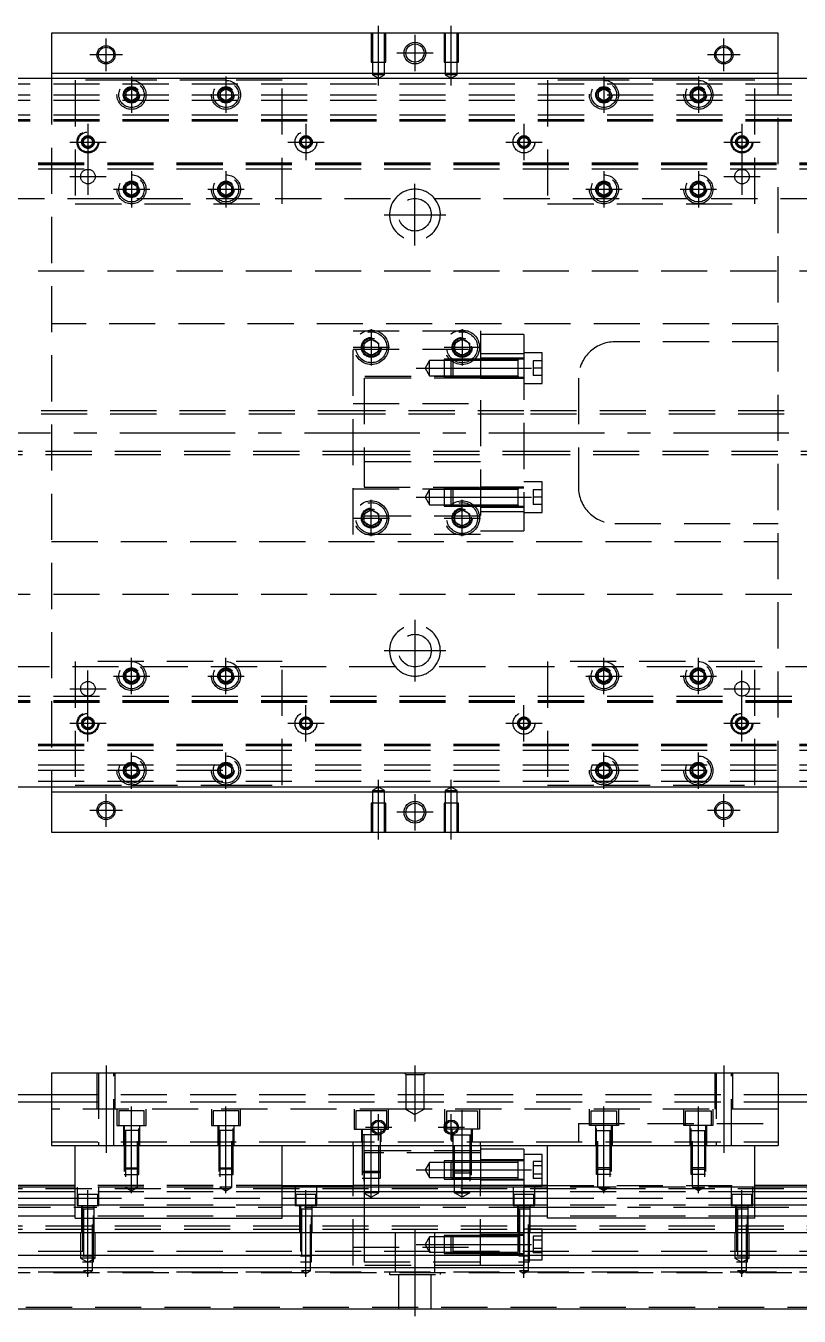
# Model space of a CAD drawing. Extents: x -28 to 793, y -268 to 112.
# Drawn here: x 199.9 to 412.7, y -243.2 to 112 of the extents above; entities that cross this region are included whole.
import ezdxf

# ---------------------------------------------------------------- set-up
doc = ezdxf.new("R2010")
doc.units = 0
doc.linetypes.add('CENTER', pattern=[50.8, 31.75, -6.35, 6.35, -6.35])
doc.linetypes.add('DASHED', pattern=[19.05, 12.7, -6.35])
doc.layers.get('0').update_dxf_attribs({"linetype": 'CONTINUOUS'})
doc.layers.add('CENTER', color=1, linetype='CENTER')

msp = doc.modelspace()

# ---------------------------------------------------------------- linework, layer by layer
at = {"color": 7, "linetype": 'CONTINUOUS'}
for p, q in [((207, 110), (207, 99)), ((407, 110), (207, 110)), ((407, 99), (407, 110)), ((611, 97.5), (3, 97.5)), ((207, 99), (407, 99)), ((207, 99), (207, 97.5)), ((407, 97.5), (407, 99)), ((3, -97.5), (611, -97.5)), ((207, -97.5), (207, -99)), ((207, -99), (207, -110)), ((407, -99), (207, -99)), ((407, -99), (407, -97.5)), ((407, -110), (407, -99)), ((207, -110), (407, -110)), ((207, -176.21), (207, -196.21)), ((207, -176.21), (407, -176.21)), ((407, -176.21), (407, -196.21)), ((3, -182.21), (207, -182.21)), ((11, -184.21), (207, -184.21)), ((407, -182.21), (611, -182.21)), ((407, -184.21), (603, -184.21)), ((207, -196.21), (407, -196.21)), ((213.5, -216.21), (213.5, -196.21)), ((270.5, -216.21), (270.5, -196.21)), ((290, -196.21), (290, -207.71)), ((325, -196.21), (325, -207.71)), ((337, -197.21), (325, -197.21)), ((337, -197.21), (337, -207.71)), ((342, -198.71), (337, -198.71)), ((342, -207.21), (342, -198.71)), ((343.5, -216.21), (343.5, -196.21)), ((400.5, -216.21), (400.5, -196.21)), ((339.5, -200.650598), (339.5, -201.8053)), ((342, -200.650598), (339.5, -200.650598)), ((342, -201.8053), (339.5, -201.8053)), ((339.5, -201.8053), (339.5, -204.1147)), ((342, -204.1147), (339.5, -204.1147)), ((339.5, -204.1147), (339.5, -205.269402)), ((342, -205.269402), (339.5, -205.269402)), ((213.5, -207.71), (17, -207.71)), ((213.5, -208.962272), (17, -208.962272)), ((213.5, -207.21), (77.5, -207.21)), ((270.5, -207.21), (290, -207.21)), ((343.5, -207.71), (270.5, -207.71)), ((343.5, -208.962272), (270.5, -208.962272)), ((343.5, -207.21), (337, -207.21)), ((337, -207.21), (342, -207.21)), ((542, -207.21), (400.5, -207.21)), ((597, -207.71), (400.5, -207.71)), ((597, -208.962272), (400.5, -208.962272)), ((17, -210.73668), (213.5, -210.73668)), ((213.5, -212.633076), (17, -212.633076)), ((270.5, -210.73668), (343.5, -210.73668)), ((343.5, -212.633076), (270.5, -212.633076)), ((400.5, -210.73668), (597, -210.73668)), ((597, -212.633076), (400.5, -212.633076)), ((213.5, -215.687372), (17, -215.687372)), ((213.5, -216.21), (270.5, -216.21)), ((343.5, -215.687372), (270.5, -215.687372)), ((400.5, -216.21), (343.5, -216.21)), ((597, -215.687372), (400.5, -215.687372)), ((17, -220.21), (597, -220.21)), ((597, -226.51), (17, -226.51)), ((597, -229.91), (17, -229.91)), ((17, -241.21), (597, -241.21))]:
    msp.add_line(p, q, dxfattribs=at)
at = {"color": 3, "linetype": 'DASHED'}
for p, q in [((295.000006, 110), (295.000006, 102)), ((295.35, 110), (295.35, 102)), ((298.65, 102), (298.65, 110)), ((298.999994, 102), (298.999994, 110)), ((315.000006, 110), (315.000006, 102)), ((315.35, 110), (315.35, 102)), ((318.65, 102), (318.65, 110)), ((318.999994, 102), (318.999994, 110)), ((295.000006, 102), (298.999994, 102)), ((295.35, 102), (295.35, 98.5)), ((298.65, 98.5), (298.65, 102)), ((315.000006, 102), (318.999994, 102)), ((315.35, 102), (315.35, 98.5)), ((318.65, 98.5), (318.65, 102)), ((17, 96), (597, 96)), ((207, 97.5), (207, -97.5)), ((229, 97), (213.5, 97)), ((213.5, 97), (213.5, 63)), ((255, 97), (229, 97)), ((270.5, 97), (255, 97)), ((270.5, 63), (270.5, 97)), ((298.65, 98.5), (295.35, 98.5)), ((295.35, 98.5), (297, 97.547372)), ((297, 97.547372), (298.65, 98.5)), ((318.65, 98.5), (315.35, 98.5)), ((315.35, 98.5), (317, 97.547372)), ((317, 97.547372), (318.65, 98.5)), ((343.5, 97), (343.5, 63)), ((359, 97), (343.5, 97)), ((385, 97), (359, 97)), ((400.5, 97), (385, 97)), ((400.5, 63), (400.5, 97)), ((407, -97.5), (407, 97.5)), ((17, 93), (597, 93)), ((227, 93), (227.030168, 93.346066)), ((227.5, 93.866026), (229, 94.73205)), ((227.5, 92.133974), (227.5, 93.866026)), ((229, 94.73205), (230.5, 93.866026)), ((230.5, 93.866026), (230.5, 92.133974)), ((253, 93), (253.023172, 93.30356)), ((253.5, 93.866026), (255, 94.73205)), ((253.5, 92.133974), (253.5, 93.866026)), ((255, 94.73205), (256.5, 93.866026)), ((256.5, 93.866026), (256.5, 92.133974)), ((357.5, 93.866026), (359, 94.73205)), ((357.5, 92.133974), (357.5, 93.866026)), ((359, 94.73205), (360.5, 93.866026)), ((360.5, 93.866026), (360.5, 92.133974)), ((360.973226, 93.326156), (361, 93)), ((383.5, 93.866026), (385, 94.73205)), ((383.5, 92.133974), (383.5, 93.866026)), ((385, 94.73205), (386.5, 93.866026)), ((386.5, 93.866026), (386.5, 92.133974)), ((386.973226, 93.326156), (387, 93)), ((17, 91.5), (597, 91.5)), ((229, 91.26795), (227.5, 92.133974)), ((230.5, 92.133974), (229, 91.26795)), ((255, 91.26795), (253.5, 92.133974)), ((256.5, 92.133974), (255, 91.26795)), ((359, 91.26795), (357.5, 92.133974)), ((360.5, 92.133974), (359, 91.26795)), ((385, 91.26795), (383.5, 92.133974)), ((386.5, 92.133974), (385, 91.26795)), ((17, 87.5), (597, 87.5)), ((17, 86.247728), (597, 86.247728)), ((17, 86.1147), (597, 86.1147)), ((17, 86.1), (597, 86.1)), ((17, 85.8), (597, 85.8)), ((215.5, 80), (215.516134, 80.21941)), ((215.75, 80.721688), (217, 81.443376)), ((215.75, 79.278312), (215.75, 80.721688)), ((217, 78.556624), (215.75, 79.278312)), ((217, 81.443376), (218.25, 80.721688)), ((218.25, 79.278312), (217, 78.556624)), ((218.25, 80.721688), (218.25, 79.278312)), ((395.75, 80.721688), (397, 81.443376)), ((395.75, 79.278312), (395.75, 80.721688)), ((397, 78.556624), (395.75, 79.278312)), ((397, 81.443376), (398.25, 80.721688)), ((398.25, 79.278312), (397, 78.556624)), ((398.25, 80.721688), (398.25, 79.278312)), ((398.477374, 80.25955), (398.5, 80)), ((597, 74.2), (17, 74.2)), ((597, 73.9), (17, 73.9)), ((597, 73.8853), (17, 73.8853)), ((597, 73.752272), (17, 73.752272)), ((597, 72.5), (17, 72.5)), ((227.5, 67.866026), (229, 68.73205)), ((227.5, 66.133974), (227.5, 67.866026)), ((229, 68.73205), (230.5, 67.866026)), ((230.5, 67.866026), (230.5, 66.133974)), ((253.5, 67.866026), (255, 68.73205)), ((253.5, 66.133974), (253.5, 67.866026)), ((255, 68.73205), (256.5, 67.866026)), ((256.5, 67.866026), (256.5, 66.133974)), ((357.5, 67.866026), (359, 68.73205)), ((357.5, 66.133974), (357.5, 67.866026)), ((359, 68.73205), (360.5, 67.866026)), ((360.5, 67.866026), (360.5, 66.133974)), ((383.5, 67.866026), (385, 68.73205)), ((383.5, 66.133974), (383.5, 67.866026)), ((385, 68.73205), (386.5, 67.866026)), ((386.5, 67.866026), (386.5, 66.133974)), ((192.361903, 64.5), (301.638097, 64.5)), ((229, 65.26795), (227.5, 66.133974)), ((230.5, 66.133974), (229, 65.26795)), ((230.973226, 67.326156), (231, 67)), ((255, 65.26795), (253.5, 66.133974)), ((256.5, 66.133974), (255, 65.26795)), ((256.973226, 67.326156), (257, 67)), ((312.361903, 64.5), (421.638097, 64.5)), ((357, 67), (357.023172, 67.30356)), ((359, 65.26795), (357.5, 66.133974)), ((360.5, 66.133974), (359, 65.26795)), ((383, 67), (383.030168, 67.346066)), ((385, 65.26795), (383.5, 66.133974)), ((386.5, 66.133974), (385, 65.26795)), ((213.5, 63), (270.5, 63)), ((343.5, 63), (400.5, 63)), ((597, 44.5), (17, 44.5)), ((407, 30), (207, 30)), ((290, 28), (325, 28)), ((290, -28), (290, 28)), ((293, 24.6547), (295, 25.809402)), ((295, 25.809402), (297, 24.6547)), ((318, 24.6547), (320, 25.809402)), ((320, 25.809402), (322, 24.6547)), ((325, 28), (325, -28)), ((337, 27), (325, 27)), ((337, 27), (337, 21.748564)), ((407, 25), (362, 25)), ((290, 23), (325, 23)), ((292.5, 23.5), (292.518502, 23.803588)), ((293, 22.3453), (293, 24.6547)), ((295, 21.190598), (293, 22.3453)), ((297, 22.3453), (295, 21.190598)), ((297, 24.6547), (297, 22.3453)), ((318, 22.3453), (318, 24.6547)), ((320, 21.190598), (318, 22.3453)), ((322, 22.3453), (320, 21.190598)), ((322, 24.6547), (322, 22.3453)), ((322.483582, 23.786038), (322.5, 23.5)), ((337, 21.748564), (325, 21.748564)), ((342, 22.00352), (337, 22.00352)), ((337, 21.748564), (337, -21.748564)), ((342, 13.50352), (342, 22.00352)), ((311, 19.85352), (309.787564, 17.75352)), ((311, 15.65352), (311, 19.85352)), ((315, 19.85352), (311, 19.85352)), ((315, 20.253516), (315, 15.253526)), ((317.39998, 20.253516), (315, 20.253516)), ((316.99998, 19.85352), (315, 19.85352)), ((317.4, 20.25352), (317, 19.85352)), ((317, 15.65352), (317, 19.85352)), ((325, 19.85352), (317, 19.85352)), ((317.4, 20.25352), (317.4, 15.25352)), ((325, 20.25352), (317.4, 20.25352)), ((325, 20.253516), (317.4, 20.253516)), ((337, 20.50352), (325, 20.50352)), ((335.405, 20.25352), (325.00002, 20.25352)), ((335.4, 19.85352), (325.00002, 19.85352)), ((337, 20.25352), (335.395, 20.25352)), ((335.4, 15.254372), (335.4, 20.253526)), ((335.4, 19.996122), (335.4, 20.25352)), ((335.4, 20.25352), (335.4, 19.996072)), ((335.4, 15.51097), (335.4, 19.996122)), ((339.5, 19.75352), (339.5, 17.75352)), ((342, 19.75352), (339.5, 19.75352)), ((325, 15.5), (290, 15.5)), ((293, 15), (293, -15)), ((325, 15), (293, 15)), ((309.787564, 17.75352), (311, 15.65352)), ((311, 15.65352), (315, 15.65352)), ((315, 15.65352), (316.99998, 15.65352)), ((315, 15.253526), (317.39998, 15.253526)), ((317, 15.65352), (325, 15.65352)), ((317, 15.65352), (317.4, 15.25352)), ((317, 15.65352), (325, 15.65352)), ((317.4, 15.253526), (325, 15.253526)), ((317.4, 15.25352), (325, 15.25352)), ((325, 15.00352), (337, 15.00352)), ((325.00002, 15.65352), (335.4, 15.65352)), ((325.00002, 15.25352), (335.405, 15.25352)), ((335.395, 15.25352), (337, 15.25352)), ((335.4, 15.510988), (335.4, 15.25352)), ((335.4, 15.25352), (335.4, 15.51097)), ((335.4, 15.253516), (335.4, 15.254372)), ((339.5, 17.75352), (339.5, 15.75352)), ((342, 17.75352), (339.5, 17.75352)), ((342, 15.75352), (339.5, 15.75352)), ((352, 15), (352, -15)), ((337, 13.50352), (342, 13.50352)), ((290, 8), (325, 8)), ((293, 6), (72, 6)), ((293, 5.125), (72, 5.125)), ((337, 6), (293, 6)), ((337, 5.999994), (293, 5.999994)), ((337, 5.125), (293, 5.125)), ((337, 5.125), (293, 5.125)), ((542, 6), (337, 6)), ((542, 5.125), (337, 5.125)), ((72, -5.125), (293, -5.125)), ((72, -6), (293, -6)), ((293, -5.125), (337, -5.125)), ((293, -5.125), (337, -5.125)), ((293, -5.999994), (337, -5.999994)), ((293, -6), (337, -6)), ((337, -5.125), (542, -5.125)), ((337, -6), (542, -6)), ((325, -8), (290, -8)), ((342, -13.50352), (337, -13.50352)), ((342, -22.00352), (342, -13.50352)), ((290, -15.5), (325, -15.5)), ((293, -15), (325, -15)), ((311, -15.65352), (309.787564, -17.75352)), ((309.787564, -17.75352), (311, -19.85352)), ((311, -19.85352), (311, -15.65352)), ((315, -15.65352), (311, -15.65352)), ((315, -15.253526), (315, -20.253516)), ((317.39998, -15.253526), (315, -15.253526)), ((316.99998, -15.65352), (315, -15.65352)), ((317.4, -15.25352), (317, -15.65352)), ((317, -19.85352), (317, -15.65352)), ((325, -15.65352), (317, -15.65352)), ((317.4, -15.25352), (317.4, -20.25352)), ((325, -15.25352), (317.4, -15.25352)), ((325, -15.253526), (317.4, -15.253526)), ((337, -15.00352), (325, -15.00352)), ((335.405, -15.25352), (325.00002, -15.25352)), ((335.4, -15.65352), (325.00002, -15.65352)), ((337, -15.25352), (335.395, -15.25352)), ((335.4, -20.25267), (335.4, -15.253516)), ((335.4, -15.51092), (335.4, -15.25352)), ((335.4, -15.25352), (335.4, -15.51097)), ((335.4, -19.996072), (335.4, -15.51092)), ((339.5, -15.75352), (339.5, -17.75352)), ((342, -15.75352), (339.5, -15.75352)), ((342, -17.75352), (339.5, -17.75352)), ((339.5, -17.75352), (339.5, -19.75352)), ((293, -22.3453), (295, -21.190598)), ((295, -21.190598), (297, -22.3453)), ((311, -19.85352), (315, -19.85352)), ((315, -19.85352), (316.99998, -19.85352)), ((315, -20.253516), (317.39998, -20.253516)), ((317, -19.85352), (325, -19.85352)), ((317, -19.85352), (317.4, -20.25352)), ((317, -19.85352), (325, -19.85352)), ((317.4, -20.253516), (325, -20.253516)), ((317.4, -20.25352), (325, -20.25352)), ((318, -22.3453), (320, -21.190598)), ((320, -21.190598), (322, -22.3453)), ((325, -20.50352), (337, -20.50352)), ((325.00002, -19.85352), (335.4, -19.85352)), ((325.00002, -20.25352), (335.405, -20.25352)), ((335.395, -20.25352), (337, -20.25352)), ((335.4, -19.996054), (335.4, -20.25352)), ((335.4, -20.25352), (335.4, -19.996072)), ((335.4, -20.253526), (335.4, -20.25267)), ((342, -19.75352), (339.5, -19.75352)), ((325, -23), (290, -23)), ((292.5, -23.5), (292.518502, -23.196412)), ((293, -24.6547), (293, -22.3453)), ((295, -25.809402), (293, -24.6547)), ((297, -24.6547), (295, -25.809402)), ((297, -22.3453), (297, -24.6547)), ((318, -24.6547), (318, -22.3453)), ((320, -25.809402), (318, -24.6547)), ((322, -24.6547), (320, -25.809402)), ((322, -22.3453), (322, -24.6547)), ((322.483582, -23.213962), (322.5, -23.5)), ((337, -21.748564), (325, -21.748564)), ((337, -21.748564), (337, -27)), ((337, -22.00352), (342, -22.00352)), ((325, -28), (290, -28)), ((325, -27), (337, -27)), ((362, -25), (407, -25)), ((207, -30), (407, -30)), ((17, -44.5), (597, -44.5)), ((270.5, -63), (213.5, -63)), ((213.5, -63), (213.5, -97)), ((270.5, -97), (270.5, -63)), ((343.5, -63), (343.5, -97)), ((400.5, -63), (343.5, -63)), ((400.5, -97), (400.5, -63)), ((301.638097, -64.5), (192.361903, -64.5)), ((227.5, -66.133974), (229, -65.26795)), ((227.5, -67.866026), (227.5, -66.133974)), ((229, -65.26795), (230.5, -66.133974)), ((230.5, -66.133974), (230.5, -67.866026)), ((230.973226, -66.673844), (231, -67)), ((253, -67), (253.023172, -66.69644)), ((253.5, -66.133974), (255, -65.26795)), ((253.5, -67.866026), (253.5, -66.133974)), ((255, -65.26795), (256.5, -66.133974)), ((256.5, -66.133974), (256.5, -67.866026)), ((421.638097, -64.5), (312.361903, -64.5)), ((357, -67), (357.023172, -66.69644)), ((357.5, -66.133974), (359, -65.26795)), ((357.5, -67.866026), (357.5, -66.133974)), ((359, -65.26795), (360.5, -66.133974)), ((360.5, -66.133974), (360.5, -67.866026)), ((383, -67), (383.030168, -66.653934)), ((383.5, -66.133974), (385, -65.26795)), ((383.5, -67.866026), (383.5, -66.133974)), ((385, -65.26795), (386.5, -66.133974)), ((386.5, -66.133974), (386.5, -67.866026)), ((229, -68.73205), (227.5, -67.866026)), ((230.5, -67.866026), (229, -68.73205)), ((255, -68.73205), (253.5, -67.866026)), ((256.5, -67.866026), (255, -68.73205)), ((359, -68.73205), (357.5, -67.866026)), ((360.5, -67.866026), (359, -68.73205)), ((385, -68.73205), (383.5, -67.866026)), ((386.5, -67.866026), (385, -68.73205)), ((17, -72.5), (597, -72.5)), ((17, -73.752272), (597, -73.752272)), ((17, -73.8853), (597, -73.8853)), ((17, -73.9), (597, -73.9)), ((17, -74.2), (597, -74.2)), ((215.75, -79.278312), (217, -78.556624)), ((215.75, -80.721688), (215.75, -79.278312)), ((217, -81.443376), (215.75, -80.721688)), ((217, -78.556624), (218.25, -79.278312)), ((218.25, -80.721688), (217, -81.443376)), ((218.25, -79.278312), (218.25, -80.721688)), ((218.477374, -79.74045), (218.5, -80)), ((395.5, -80), (395.516134, -79.78059)), ((395.75, -79.278312), (397, -78.556624)), ((395.75, -80.721688), (395.75, -79.278312)), ((397, -81.443376), (395.75, -80.721688)), ((397, -78.556624), (398.25, -79.278312)), ((398.25, -80.721688), (397, -81.443376)), ((398.25, -79.278312), (398.25, -80.721688)), ((597, -85.8), (17, -85.8)), ((597, -86.1), (17, -86.1)), ((597, -86.1147), (17, -86.1147)), ((597, -86.247728), (17, -86.247728)), ((597, -87.5), (17, -87.5)), ((597, -91.5), (17, -91.5)), ((227.5, -92.133974), (229, -91.26795)), ((227.5, -93.866026), (227.5, -92.133974)), ((229, -91.26795), (230.5, -92.133974)), ((230.5, -92.133974), (230.5, -93.866026)), ((253.5, -92.133974), (255, -91.26795)), ((253.5, -93.866026), (253.5, -92.133974)), ((255, -91.26795), (256.5, -92.133974)), ((256.5, -92.133974), (256.5, -93.866026)), ((357.5, -92.133974), (359, -91.26795)), ((357.5, -93.866026), (357.5, -92.133974)), ((359, -91.26795), (360.5, -92.133974)), ((360.5, -92.133974), (360.5, -93.866026)), ((383.5, -92.133974), (385, -91.26795)), ((383.5, -93.866026), (383.5, -92.133974)), ((385, -91.26795), (386.5, -92.133974)), ((386.5, -92.133974), (386.5, -93.866026)), ((597, -93), (17, -93)), ((229, -94.73205), (227.5, -93.866026)), ((230.5, -93.866026), (229, -94.73205)), ((230.973226, -92.673844), (231, -93)), ((253, -93), (253.023172, -92.69644)), ((255, -94.73205), (253.5, -93.866026)), ((256.5, -93.866026), (255, -94.73205)), ((357, -93), (357.023172, -92.69644)), ((359, -94.73205), (357.5, -93.866026)), ((360.5, -93.866026), (359, -94.73205)), ((383, -93), (383.030168, -92.653934)), ((385, -94.73205), (383.5, -93.866026)), ((386.5, -93.866026), (385, -94.73205)), ((597, -96), (17, -96)), ((213.5, -97), (229, -97)), ((229, -97), (255, -97)), ((255, -97), (270.5, -97)), ((297, -97.547372), (295.35, -98.5)), ((295.35, -98.5), (297, -98.5)), ((295.35, -98.5), (295.35, -102)), ((298.65, -98.5), (297, -97.547372)), ((297, -98.5), (298.65, -98.5)), ((298.65, -102), (298.65, -98.5)), ((317, -97.547372), (315.35, -98.5)), ((315.35, -98.5), (317, -98.5)), ((315.35, -98.5), (315.35, -102)), ((318.65, -98.5), (317, -97.547372)), ((317, -98.5), (318.65, -98.5)), ((318.65, -102), (318.65, -98.5)), ((343.5, -97), (359, -97)), ((359, -97), (385, -97)), ((385, -97), (400.5, -97)), ((298.999994, -102), (295.000006, -102)), ((295.000006, -102), (295.000006, -110)), ((295.35, -102), (295.35, -110)), ((298.65, -110), (298.65, -102)), ((298.999994, -110), (298.999994, -102)), ((318.999994, -102), (315.000006, -102)), ((315.000006, -102), (315.000006, -110)), ((315.35, -102), (315.35, -110)), ((318.65, -110), (318.65, -102)), ((318.999994, -110), (318.999994, -102)), ((219.500006, -176.21), (219.500006, -186.21)), ((219.9, -176.21), (219.9, -196.21)), ((224.1, -196.21), (224.1, -176.21)), ((224.499994, -186.21), (224.499994, -176.21)), ((304.5, -176.71), (304, -176.21)), ((304.5, -176.71), (304.5, -186.21)), ((304.5, -176.71), (309.5, -176.71)), ((309.5, -176.71), (310, -176.21)), ((309.5, -186.21), (309.5, -176.71)), ((389.500006, -176.21), (389.500006, -186.21)), ((389.9, -176.21), (389.9, -196.21)), ((394.1, -196.21), (394.1, -176.21)), ((394.499994, -186.21), (394.499994, -176.21)), ((207, -182.21), (407, -182.21)), ((207, -184.21), (407, -184.21)), ((304.5, -186.21), (207, -186.21)), ((225, -186.21), (225, -190.71)), ((232.5, -186.71), (225.5, -186.71)), ((225.5, -186.71), (225.5, -190.71)), ((232.5, -190.71), (232.5, -186.71)), ((233, -190.71), (233, -186.21)), ((251, -186.21), (251, -190.71)), ((258.5, -186.71), (251.5, -186.71)), ((251.5, -186.71), (251.5, -190.71)), ((258.5, -190.71), (258.5, -186.71)), ((259, -190.71), (259, -186.21)), ((290.25, -186.21), (290.25, -191.71)), ((299.25, -186.71), (290.75, -186.71)), ((290.75, -186.71), (290.75, -191.71)), ((299.25, -191.71), (299.25, -186.71)), ((299.75, -191.71), (299.75, -186.21)), ((309.5, -186.21), (304.5, -186.21)), ((304.5, -186.21), (307, -187.653376)), ((307, -187.653376), (309.5, -186.21)), ((407, -186.21), (309.5, -186.21)), ((315.25, -191.71), (315.25, -186.21)), ((315.75, -186.71), (324.25, -186.71)), ((315.75, -191.71), (315.75, -186.71)), ((324.25, -186.71), (324.25, -191.71)), ((324.75, -186.21), (324.75, -191.71)), ((355, -190.71), (355, -186.21)), ((355.5, -186.71), (362.5, -186.71)), ((355.5, -190.71), (355.5, -186.71)), ((362.5, -186.71), (362.5, -190.71)), ((363, -186.21), (363, -190.71)), ((381, -190.71), (381, -186.21)), ((381.5, -186.71), (388.5, -186.71)), ((381.5, -190.71), (381.5, -186.71)), ((388.5, -186.71), (388.5, -190.71)), ((389, -186.21), (389, -190.71)), ((225, -190.71), (233, -190.71)), ((226.75, -190.71), (226.75, -196.21)), ((227, -190.71), (227, -204.21)), ((231, -204.21), (231, -190.71)), ((231.25, -196.21), (231.25, -190.71)), ((251, -190.71), (259, -190.71)), ((252.75, -190.71), (252.75, -196.21)), ((253, -190.71), (253, -204.21)), ((257, -204.21), (257, -190.71)), ((257.25, -196.21), (257.25, -190.71)), ((290.25, -191.71), (299.75, -191.71)), ((292.25, -191.71), (292.25, -195.21)), ((292.500006, -191.71), (292.500006, -205.21)), ((297.499994, -205.21), (297.499994, -191.71)), ((297.75, -195.21), (297.75, -191.71)), ((324.75, -191.71), (315.25, -191.71)), ((317.25, -195.21), (317.25, -191.71)), ((317.500006, -205.21), (317.500006, -191.71)), ((322.499994, -191.71), (322.499994, -205.21)), ((322.75, -191.71), (322.75, -195.21)), ((352, -190.21), (407, -190.21)), ((352, -190.21), (352, -195.21)), ((363, -190.71), (355, -190.71)), ((356.75, -196.21), (356.75, -190.71)), ((357, -204.21), (357, -190.71)), ((361, -190.71), (361, -204.21)), ((361.25, -190.71), (361.25, -196.21)), ((389, -190.71), (381, -190.71)), ((382.75, -196.21), (382.75, -190.71)), ((383, -204.21), (383, -190.71)), ((387, -190.71), (387, -204.21)), ((387.25, -190.71), (387.25, -196.21)), ((207, -195.21), (407, -195.21)), ((231.000006, -192.11), (226.999994, -192.11)), ((227.35, -192.11), (227.35, -207.71)), ((230.65, -207.71), (230.65, -192.11)), ((257.000006, -192.11), (252.999994, -192.11)), ((253.35, -192.11), (253.35, -207.71)), ((256.65, -207.71), (256.65, -192.11)), ((290, -196.21), (290, -195.21)), ((297.500006, -193.31), (292.499994, -193.31)), ((292.9, -193.31), (292.9, -209.21)), ((297.1, -209.21), (297.1, -193.31)), ((317.499994, -193.31), (322.500006, -193.31)), ((317.9, -209.21), (317.9, -193.31)), ((322.1, -193.31), (322.1, -209.21)), ((325, -196.21), (325, -195.21)), ((356.999994, -192.11), (361.000006, -192.11)), ((357.35, -207.71), (357.35, -192.11)), ((360.65, -192.11), (360.65, -207.71)), ((382.999994, -192.11), (387.000006, -192.11)), ((383.35, -207.71), (383.35, -192.11)), ((386.65, -192.11), (386.65, -207.71)), ((325, -197.71), (290, -197.71)), ((293, -198.21), (293, -201.71)), ((297.1, -198.21), (293, -198.21)), ((297.5, -198.21), (297.1, -198.21)), ((317.5, -198.21), (297.5, -198.21)), ((317.9, -198.21), (317.5, -198.21)), ((322.1, -198.21), (317.9, -198.21)), ((322.5, -198.21), (322.1, -198.21)), ((325, -198.21), (322.5, -198.21)), ((227, -202.36), (231, -202.36)), ((227, -202.36), (227.35, -202.71)), ((230.65, -202.71), (231, -202.36)), ((253, -202.36), (257, -202.36)), ((253, -202.36), (253.35, -202.71)), ((256.65, -202.71), (257, -202.36)), ((293, -201.71), (293, -205.21)), ((311, -200.86), (309.787564, -202.96)), ((311, -205.06), (311, -200.86)), ((315, -200.86), (311, -200.86)), ((315, -200.460006), (315, -205.459994)), ((317.39998, -200.460006), (315, -200.460006)), ((316.99998, -200.86), (315, -200.86)), ((317.4, -200.46), (317, -200.86)), ((317, -205.06), (317, -200.86)), ((317.5, -200.86), (317, -200.86)), ((317.5, -200.460006), (317.399994, -200.460006)), ((317.4, -200.46), (317.4, -205.46)), ((317.5, -200.46), (317.4, -200.46)), ((317.9, -200.46), (317.5, -200.46)), ((317.9, -200.460006), (317.5, -200.460006)), ((317.9, -200.86), (317.5, -200.86)), ((322.1, -200.46), (317.9, -200.46)), ((322.1, -200.460006), (317.9, -200.460006)), ((322.1, -200.86), (317.9, -200.86)), ((322.5, -200.46), (322.1, -200.46)), ((322.5, -200.460006), (322.1, -200.460006)), ((322.5, -200.86), (322.1, -200.86)), ((325, -200.46), (322.5, -200.46)), ((325, -200.460006), (322.5, -200.460006)), ((325, -200.86), (322.5, -200.86)), ((337, -200.21), (325, -200.21)), ((335.4, -200.46), (325.00002, -200.46)), ((335.4, -200.86), (325.00002, -200.86)), ((335.4, -200.46), (335.395, -200.46)), ((335.4, -202.809968), (335.4, -200.459994)), ((335.4, -200.717468), (335.4, -200.46)), ((337, -200.46), (335.4, -200.46)), ((335.405, -200.46), (335.4, -200.46)), ((335.4, -202.809954), (335.4, -200.717468)), ((361, -202.36), (357, -202.36)), ((357.35, -202.71), (357, -202.36)), ((361, -202.36), (360.65, -202.71)), ((387, -202.36), (383, -202.36)), ((383.35, -202.71), (383, -202.36)), ((387, -202.36), (386.65, -202.71)), ((227, -204.21), (231, -204.21)), ((230.65, -202.71), (227.35, -202.71)), ((253, -204.21), (257, -204.21)), ((256.65, -202.71), (253.35, -202.71)), ((292.5, -203.31), (295.5, -203.31)), ((292.5, -203.31), (292.9, -203.71)), ((292.500006, -205.21), (295.5, -205.21)), ((295.5, -203.71), (292.9, -203.71)), ((293, -205.21), (293, -207.71)), ((295.5, -203.31), (297.5, -203.31)), ((297.1, -203.71), (295.5, -203.71)), ((295.5, -205.21), (297.499994, -205.21)), ((297.1, -203.71), (297.5, -203.31)), ((309.787564, -202.96), (311, -205.06)), ((311, -205.06), (315, -205.06)), ((315, -205.06), (316.99998, -205.06)), ((315, -205.459994), (317.39998, -205.459994)), ((317, -205.06), (317.500006, -205.06)), ((317, -205.06), (317.4, -205.46)), ((317.399994, -205.459994), (325, -205.459994)), ((317.4, -205.46), (325, -205.46)), ((319.5, -203.31), (317.5, -203.31)), ((317.9, -203.71), (317.5, -203.31)), ((317.500006, -205.06), (322.499994, -205.06)), ((319.5, -205.21), (317.500006, -205.21)), ((317.9, -203.71), (319.5, -203.71)), ((322.5, -203.31), (319.5, -203.31)), ((319.5, -203.71), (322.1, -203.71)), ((322.499994, -205.21), (319.5, -205.21)), ((322.5, -203.31), (322.1, -203.71)), ((322.499994, -205.06), (325, -205.06)), ((325, -205.71), (337, -205.71)), ((325.00002, -205.06), (335.4, -205.06)), ((325.00002, -205.46), (335.405, -205.46)), ((335.395, -205.46), (337, -205.46)), ((335.4, -203.16002), (335.4, -202.809954)), ((335.4, -205.460006), (335.4, -202.809968)), ((335.4, -205.202552), (335.4, -203.16002)), ((335.4, -205.46), (335.4, -205.202552)), ((361, -204.21), (357, -204.21)), ((357.35, -202.71), (360.65, -202.71)), ((387, -204.21), (383, -204.21)), ((383.35, -202.71), (386.65, -202.71)), ((72, -208.085), (542, -208.085)), ((270.5, -207.21), (213.5, -207.21)), ((270.5, -207.71), (213.5, -207.71)), ((270.5, -208.962272), (213.5, -208.962272)), ((214, -207.71), (214, -212.71)), ((220, -212.71), (220, -207.71)), ((230.65, -207.71), (227.35, -207.71)), ((227.35, -207.71), (229, -208.662628)), ((229, -208.662628), (230.65, -207.71)), ((256.65, -207.71), (253.35, -207.71)), ((253.35, -207.71), (255, -208.662628)), ((255, -208.662628), (256.65, -207.71)), ((274, -207.71), (274, -212.71)), ((280, -212.71), (280, -207.71)), ((337, -207.21), (290, -207.21)), ((325, -207.21), (290, -207.21)), ((290, -229.21), (290, -207.71)), ((297.1, -209.21), (292.9, -209.21)), ((292.9, -209.21), (295, -210.422436)), ((293, -207.71), (293, -220.21)), ((295, -210.422436), (297.1, -209.21)), ((318.5, -207.210006), (295.5, -207.210006)), ((317.9, -209.21), (322.1, -209.21)), ((320, -210.422436), (317.9, -209.21)), ((322.1, -209.21), (320, -210.422436)), ((325, -229.21), (325, -207.71)), ((334, -207.71), (334, -212.71)), ((337, -207.71), (337, -220.21)), ((340, -212.71), (340, -207.71)), ((343.5, -207.21), (400.5, -207.21)), ((400.5, -207.71), (343.5, -207.71)), ((400.5, -208.962272), (343.5, -208.962272)), ((357.35, -207.71), (360.65, -207.71)), ((359, -208.662628), (357.35, -207.71)), ((360.65, -207.71), (359, -208.662628)), ((383.35, -207.71), (386.65, -207.71)), ((385, -208.662628), (383.35, -207.71)), ((386.65, -207.71), (385, -208.662628)), ((394, -207.71), (394, -212.71)), ((400, -212.71), (400, -207.71)), ((213.5, -210.73668), (270.5, -210.73668)), ((270.5, -212.633076), (213.5, -212.633076)), ((214, -212.71), (220, -212.71)), ((219.75, -209.71), (214.25, -209.71)), ((214.25, -209.71), (214.25, -212.71)), ((215.25, -212.71), (215.25, -220.21)), ((215.5, -212.71), (215.5, -228.21)), ((218.5, -228.21), (218.5, -212.71)), ((218.75, -220.21), (218.75, -212.71)), ((219.75, -212.71), (219.75, -209.71)), ((274, -212.71), (280, -212.71)), ((279.75, -209.71), (274.25, -209.71)), ((274.25, -209.71), (274.25, -212.71)), ((275.25, -212.71), (275.25, -220.21)), ((275.5, -212.71), (275.5, -228.21)), ((278.5, -228.21), (278.5, -212.71)), ((278.75, -220.21), (278.75, -212.71)), ((279.75, -212.71), (279.75, -209.71)), ((334, -212.71), (340, -212.71)), ((339.75, -209.71), (334.25, -209.71)), ((334.25, -209.71), (334.25, -212.71)), ((335.25, -212.71), (335.25, -220.21)), ((335.5, -212.71), (335.5, -228.21)), ((338.5, -228.21), (338.5, -212.71)), ((338.75, -220.21), (338.75, -212.71)), ((339.75, -212.71), (339.75, -209.71)), ((343.5, -210.73668), (400.5, -210.73668)), ((400.5, -212.633076), (343.5, -212.633076)), ((394, -212.71), (400, -212.71)), ((399.75, -209.71), (394.25, -209.71)), ((394.25, -209.71), (394.25, -212.71)), ((395.25, -212.71), (395.25, -220.21)), ((395.5, -212.71), (395.5, -228.21)), ((398.5, -228.21), (398.5, -212.71)), ((398.75, -220.21), (398.75, -212.71)), ((399.75, -212.71), (399.75, -209.71)), ((270.5, -215.687372), (213.5, -215.687372)), ((218.5, -213.71), (215.5, -213.71)), ((215.75, -213.71), (215.75, -230.71)), ((218.25, -230.71), (218.25, -213.71)), ((218.5, -213.71), (218.5, -213.705)), ((218.5, -213.715), (218.5, -213.71)), ((278.5, -213.71), (275.5, -213.71)), ((275.75, -213.71), (275.75, -230.71)), ((278.25, -230.71), (278.25, -213.71)), ((278.5, -213.71), (278.5, -213.705)), ((278.5, -213.715), (278.5, -213.71)), ((338.5, -213.71), (335.5, -213.71)), ((335.75, -213.71), (335.75, -230.71)), ((338.25, -230.71), (338.25, -213.71)), ((338.5, -213.71), (338.5, -213.705)), ((338.5, -213.715), (338.5, -213.71)), ((400.5, -215.687372), (343.5, -215.687372)), ((398.5, -213.71), (395.5, -213.71)), ((395.75, -213.71), (395.75, -230.71)), ((398.25, -230.71), (398.25, -213.71)), ((398.5, -213.71), (398.5, -213.705)), ((398.5, -213.715), (398.5, -213.71)), ((72, -218.335), (542, -218.335)), ((72, -219.21), (542, -219.21)), ((215, -220.21), (215, -227.21)), ((219, -227.21), (219, -220.21)), ((293, -220.21), (293, -226.51)), ((301.638098, -231.21), (301.638098, -220.21)), ((312.361902, -220.21), (312.361902, -231.21)), ((338.25, -219.21), (337, -219.21)), ((337, -220.21), (337, -224.71)), ((338.5, -219.21), (338.25, -219.21)), ((342, -219.21), (338.5, -219.21)), ((342, -220.21), (342, -219.21)), ((342, -226.51), (342, -220.21)), ((395, -220.21), (395, -227.21)), ((399, -227.21), (399, -220.21)), ((311, -221.36), (309.787564, -223.46)), ((309.787564, -223.46), (311, -225.56)), ((311, -225.56), (311, -221.36)), ((315, -221.36), (311, -221.36)), ((315, -220.960006), (315, -225.959994)), ((317.39998, -220.960006), (315, -220.960006)), ((316.99998, -221.36), (315, -221.36)), ((317.4, -220.96), (317, -221.36)), ((317, -225.56), (317, -221.36)), ((325, -221.36), (317, -221.36)), ((325, -220.960006), (317.399994, -220.960006)), ((317.4, -220.96), (317.4, -225.96)), ((325, -220.96), (317.4, -220.96)), ((337, -220.71), (325, -220.71)), ((335.405, -220.96), (325.00002, -220.96)), ((335.4, -221.36), (325.00002, -221.36)), ((337, -220.96), (335.395, -220.96)), ((335.4, -223.46), (335.4, -220.959994)), ((335.4, -225.960006), (335.4, -220.959994)), ((335.4, -225.960006), (335.4, -220.959994)), ((339.5, -221.150598), (339.5, -222.3053)), ((342, -221.150598), (339.5, -221.150598)), ((339.5, -222.3053), (339.5, -224.6147)), ((342, -222.3053), (339.5, -222.3053)), ((597, -225.36), (17, -225.36)), ((219, -227.21), (215, -227.21)), ((215, -227.21), (217, -228.3647)), ((215.5, -226.46), (218.5, -226.46)), ((215.5, -226.46), (215.55, -226.51)), ((215.500006, -226.460006), (215.500006, -226.51)), ((215.55, -226.51), (215.75, -226.71)), ((218.25, -226.71), (215.75, -226.71)), ((217, -228.3647), (219, -227.21)), ((218.25, -226.71), (218.45, -226.51)), ((218.45, -226.51), (218.5, -226.46)), ((218.499994, -226.51), (218.499994, -226.460006)), ((275.5, -226.46), (278.5, -226.46)), ((275.5, -226.46), (275.55, -226.51)), ((275.500006, -226.460006), (275.500006, -226.51)), ((275.55, -226.51), (275.75, -226.71)), ((278.25, -226.71), (275.75, -226.71)), ((278.25, -226.71), (278.45, -226.51)), ((278.45, -226.51), (278.5, -226.46)), ((278.499994, -226.51), (278.499994, -226.460006)), ((290, -224.21), (325, -224.21)), ((325, -226.485918), (290, -226.485918)), ((293, -226.51), (293, -228.21)), ((311, -225.56), (315, -225.56)), ((315, -225.56), (316.99998, -225.56)), ((315, -225.959994), (317.39998, -225.959994)), ((317, -225.56), (325, -225.56)), ((317, -225.56), (317.4, -225.96)), ((317.399994, -225.959994), (325, -225.959994)), ((317.4, -225.96), (325, -225.96)), ((325, -226.21), (337, -226.21)), ((325.00002, -225.56), (335.4, -225.56)), ((325.00002, -225.96), (335.4, -225.96)), ((335.395, -225.96), (335.4, -225.96)), ((335.4, -225.96), (335.405, -225.96)), ((335.4, -225.96), (335.500006, -225.96)), ((335.5, -226.46), (338.5, -226.46)), ((335.5, -226.46), (335.55, -226.51)), ((335.500006, -225.96), (337, -225.96)), ((335.500006, -226.460006), (335.500006, -226.51)), ((335.55, -226.51), (335.75, -226.71)), ((338.25, -226.71), (335.75, -226.71)), ((337, -224.71), (337, -226.51)), ((337, -226.51), (337, -228.21)), ((338.25, -226.71), (338.45, -226.51)), ((338.45, -226.51), (338.5, -226.46)), ((338.499994, -226.51), (338.499994, -226.460006)), ((342, -224.6147), (339.5, -224.6147)), ((339.5, -224.6147), (339.5, -225.769402)), ((342, -225.769402), (339.5, -225.769402)), ((342, -227.71), (342, -226.51)), ((399, -227.21), (395, -227.21)), ((395, -227.21), (397, -228.3647)), ((395.5, -226.46), (398.5, -226.46)), ((395.5, -226.46), (395.55, -226.51)), ((395.500006, -226.460006), (395.500006, -226.51)), ((395.55, -226.51), (395.75, -226.71)), ((398.25, -226.71), (395.75, -226.71)), ((397, -228.3647), (399, -227.21)), ((398.25, -226.71), (398.45, -226.51)), ((398.45, -226.51), (398.5, -226.46)), ((398.499994, -226.51), (398.499994, -226.460006)), ((215.5, -228.21), (218.5, -228.21)), ((218.25, -230.71), (215.75, -230.71)), ((215.75, -230.71), (217, -231.431688)), ((217, -231.431688), (218.25, -230.71)), ((275.5, -228.21), (278.5, -228.21)), ((278.25, -230.71), (275.75, -230.71)), ((275.75, -230.71), (277, -231.431688)), ((277, -231.431688), (278.25, -230.71)), ((325, -229.21), (290, -229.21)), ((293, -228.21), (325, -228.21)), ((337, -229.21), (325, -229.21)), ((335.5, -228.21), (338.5, -228.21)), ((338.25, -230.71), (335.75, -230.71)), ((335.75, -230.71), (337, -231.431688)), ((337, -227.71), (338.499994, -227.71)), ((337, -228.21), (337, -229.21)), ((337, -231.431688), (338.25, -230.71)), ((338.499994, -227.71), (342, -227.71)), ((395.5, -228.21), (398.5, -228.21)), ((398.25, -230.71), (395.75, -230.71)), ((395.75, -230.71), (397, -231.431688)), ((397, -231.431688), (398.25, -230.71)), ((597, -231.06), (17, -231.06)), ((17, -231.21), (597, -231.21)), ((300, -231.21), (300, -231.71)), ((300, -231.71), (314, -231.71)), ((302.5, -231.71), (302.5, -241.21)), ((311.5, -241.21), (311.5, -231.71)), ((314, -231.71), (314, -231.21)), ((28.499992, -240.71), (597, -240.71))]:
    msp.add_line(p, q, dxfattribs=at)
at = {"color": 7, "linetype": 'CONTINUOUS'}
for centre, radius in [((307, 104.5), 3), ((307, 104.5), 2.5), ((222, 104), 2.1), ((392, 104), 2.1), ((222, -104), 2.1), ((307, -104.5), 3), ((307, -104.5), 2.5), ((392, -104), 2.1), ((297, -191.21), 1.65), ((317, -191.21), 1.65)]:
    msp.add_circle(centre, radius, dxfattribs=at)
at = {"color": 3, "linetype": 'CONTINUOUS'}
for centre, radius in [((222, 104), 2.5), ((392, 104), 2.5), ((222, -104), 2.5), ((392, -104), 2.5), ((297, -191.21), 2), ((317, -191.21), 2)]:
    msp.add_circle(centre, radius, dxfattribs=at)
at = {"color": 3, "linetype": 'DASHED'}
for centre, radius in [((229, 93), 4), ((229, 93), 3.5), ((255, 93), 4), ((255, 93), 3.5), ((359, 93), 4), ((359, 93), 3.5), ((385, 93), 4), ((385, 93), 3.5), ((229, 93), 2.25), ((229, 93), 2), ((255, 93), 2.25), ((255, 93), 2), ((359, 93), 2.25), ((359, 93), 2), ((385, 93), 2.25), ((385, 93), 2), ((217, 80), 3), ((217, 80), 2.75), ((217, 80), 1.75), ((277, 80), 3), ((277, 80), 1.75), ((337, 80), 3), ((337, 80), 1.75), ((397, 80), 3), ((397, 80), 2.75), ((397, 80), 1.75), ((217, 80), 1.5), ((217, 80), 1.25), ((277, 80), 1.5), ((277, 80), 1.25), ((337, 80), 1.5), ((337, 80), 1.25), ((397, 80), 1.5), ((397, 80), 1.25), ((217, 70.5), 2), ((397, 70.5), 2), ((229, 67), 4), ((229, 67), 3.5), ((229, 67), 2.25), ((229, 67), 2), ((229, 67), 1.65), ((255, 67), 4), ((255, 67), 3.5), ((255, 67), 2.25), ((255, 67), 2), ((255, 67), 1.65), ((359, 67), 4), ((359, 67), 3.5), ((359, 67), 2.25), ((359, 67), 2), ((359, 67), 1.65), ((385, 67), 4), ((385, 67), 3.5), ((385, 67), 2.25), ((385, 67), 2), ((385, 67), 1.65), ((307, 60), 4.5), ((295, 23.5), 4.75), ((295, 23.5), 4.25), ((295, 23.5), 2.75), ((295, 23.5), 2.5), ((295, 23.5), 2.1), ((320, 23.5), 4.75), ((320, 23.5), 4.25), ((320, 23.5), 2.75), ((320, 23.5), 2.5), ((320, 23.5), 2.1), ((295, -23.5), 4.75), ((295, -23.5), 4.25), ((295, -23.5), 2.75), ((295, -23.5), 2.5), ((320, -23.5), 4.75), ((320, -23.5), 4.25), ((320, -23.5), 2.75), ((320, -23.5), 2.5), ((295, -23.5), 2.1), ((320, -23.5), 2.1), ((307, -60), 4.5), ((229, -67), 4), ((229, -67), 3.5), ((255, -67), 4), ((255, -67), 3.5), ((359, -67), 4), ((359, -67), 3.5), ((385, -67), 4), ((385, -67), 3.5), ((229, -67), 2.25), ((229, -67), 2), ((229, -67), 1.65), ((255, -67), 2.25), ((255, -67), 2), ((255, -67), 1.65), ((359, -67), 2.25), ((359, -67), 2), ((359, -67), 1.65), ((385, -67), 2.25), ((385, -67), 2), ((385, -67), 1.65), ((217, -70.5), 2), ((397, -70.5), 2), ((217, -80), 3), ((217, -80), 2.75), ((277, -80), 3), ((337, -80), 3), ((397, -80), 3), ((397, -80), 2.75), ((217, -80), 1.75), ((217, -80), 1.5), ((217, -80), 1.25), ((277, -80), 1.75), ((277, -80), 1.5), ((277, -80), 1.25), ((337, -80), 1.75), ((337, -80), 1.5), ((337, -80), 1.25), ((397, -80), 1.75), ((397, -80), 1.5), ((397, -80), 1.25), ((229, -93), 4), ((229, -93), 3.5), ((229, -93), 2.25), ((229, -93), 2), ((255, -93), 4), ((255, -93), 3.5), ((255, -93), 2.25), ((255, -93), 2), ((359, -93), 4), ((359, -93), 3.5), ((359, -93), 2.25), ((359, -93), 2), ((385, -93), 4), ((385, -93), 3.5), ((385, -93), 2.25), ((385, -93), 2)]:
    msp.add_circle(centre, radius, dxfattribs=at)
for centre, radius, start, end in [((229, 93), 1.65, 155.380023, 180), ((229, 93), 1.65, 180, 204.619977), ((229, 93), 1.65, 144.619977, 155.380023), ((229, 93), 1.65, 95.380023, 144.619977), ((229, 93), 1.65, 84.619977, 95.380023), ((229, 93), 1.65, 35.380023, 84.619977), ((229, 93), 1.65, 24.619977, 35.380023), ((229, 93), 1.65, 335.380023, 24.619977), ((255, 93), 1.65, 155.380023, 180), ((255, 93), 1.65, 180, 204.619977), ((255, 93), 1.65, 144.619977, 155.380023), ((255, 93), 1.65, 95.380023, 144.619977), ((255, 93), 1.65, 84.619977, 95.380023), ((255, 93), 1.65, 35.380023, 84.619977), ((255, 93), 1.65, 24.619977, 35.380023), ((255, 93), 1.65, 335.380023, 24.619977), ((359, 93), 1.65, 155.380023, 180), ((359, 93), 1.65, 180, 204.619977), ((359, 93), 1.65, 144.619977, 155.380023), ((359, 93), 1.65, 95.380023, 144.619977), ((359, 93), 1.65, 84.619977, 95.380023), ((359, 93), 1.65, 35.380023, 84.619977), ((359, 93), 1.65, 24.619977, 35.380023), ((359, 93), 1.65, 335.380023, 24.619977), ((385, 93), 1.65, 155.380023, 180), ((385, 93), 1.65, 180, 204.619977), ((385, 93), 1.65, 144.619977, 155.380023), ((385, 93), 1.65, 95.380023, 144.619977), ((385, 93), 1.65, 84.619977, 95.380023), ((385, 93), 1.65, 35.380023, 84.619977), ((385, 93), 1.65, 24.619977, 35.380023), ((385, 93), 1.65, 335.380023, 24.619977), ((229, 93), 1.65, 204.619977, 215.380023), ((229, 93), 1.65, 215.380023, 264.619977), ((229, 93), 1.65, 264.619977, 275.380023), ((229, 93), 1.65, 275.380023, 324.619977), ((229, 93), 1.65, 324.619977, 335.380023), ((255, 93), 1.65, 204.619977, 215.380023), ((255, 93), 1.65, 215.380023, 264.619977), ((255, 93), 1.65, 264.619977, 275.380023), ((255, 93), 1.65, 275.380023, 324.619977), ((255, 93), 1.65, 324.619977, 335.380023), ((359, 93), 1.65, 204.619977, 215.380023), ((359, 93), 1.65, 215.380023, 264.619977), ((359, 93), 1.65, 264.619977, 275.380023), ((359, 93), 1.65, 275.380023, 324.619977), ((359, 93), 1.65, 324.619977, 335.380023), ((385, 93), 1.65, 204.619977, 215.380023), ((385, 93), 1.65, 215.380023, 264.619977), ((385, 93), 1.65, 264.619977, 275.380023), ((385, 93), 1.65, 275.380023, 324.619977), ((385, 93), 1.65, 324.619977, 335.380023), ((307, 60), 7, 139.994799, 40.005201), ((307, 60), 7, 40.005201, 139.994799), ((362, 15), 10, 90, 180), ((362, -15), 10, 180, 270), ((307, -60), 7, 319.994799, 220.005201), ((307, -60), 7, 220.005201, 319.994799), ((229, -93), 1.65, 155.380023, 180), ((229, -93), 1.65, 144.619977, 155.380023), ((229, -93), 1.65, 95.380023, 144.619977), ((229, -93), 1.65, 84.619977, 95.380023), ((229, -93), 1.65, 35.380023, 84.619977), ((229, -93), 1.65, 24.619977, 35.380023), ((229, -93), 1.65, 335.380023, 24.619977), ((255, -93), 1.65, 155.380023, 180), ((255, -93), 1.65, 144.619977, 155.380023), ((255, -93), 1.65, 95.380023, 144.619977), ((255, -93), 1.65, 84.619977, 95.380023), ((255, -93), 1.65, 35.380023, 84.619977), ((255, -93), 1.65, 24.619977, 35.380023), ((255, -93), 1.65, 335.380023, 24.619977), ((359, -93), 1.65, 155.380023, 180), ((359, -93), 1.65, 144.619977, 155.380023), ((359, -93), 1.65, 95.380023, 144.619977), ((359, -93), 1.65, 84.619977, 95.380023), ((359, -93), 1.65, 35.380023, 84.619977), ((359, -93), 1.65, 24.619977, 35.380023), ((359, -93), 1.65, 335.380023, 24.619977), ((385, -93), 1.65, 155.380023, 180), ((385, -93), 1.65, 144.619977, 155.380023), ((385, -93), 1.65, 95.380023, 144.619977), ((385, -93), 1.65, 84.619977, 95.380023), ((385, -93), 1.65, 35.380023, 84.619977), ((385, -93), 1.65, 24.619977, 35.380023), ((385, -93), 1.65, 335.380023, 24.619977), ((229, -93), 1.65, 180, 204.619977), ((229, -93), 1.65, 204.619977, 215.380023), ((229, -93), 1.65, 215.380023, 264.619977), ((229, -93), 1.65, 264.619977, 275.380023), ((229, -93), 1.65, 275.380023, 324.619977), ((229, -93), 1.65, 324.619977, 335.380023), ((255, -93), 1.65, 180, 204.619977), ((255, -93), 1.65, 204.619977, 215.380023), ((255, -93), 1.65, 215.380023, 264.619977), ((255, -93), 1.65, 264.619977, 275.380023), ((255, -93), 1.65, 275.380023, 324.619977), ((255, -93), 1.65, 324.619977, 335.380023), ((359, -93), 1.65, 180, 204.619977), ((359, -93), 1.65, 204.619977, 215.380023), ((359, -93), 1.65, 215.380023, 264.619977), ((359, -93), 1.65, 264.619977, 275.380023), ((359, -93), 1.65, 275.380023, 324.619977), ((359, -93), 1.65, 324.619977, 335.380023), ((385, -93), 1.65, 180, 204.619977), ((385, -93), 1.65, 204.619977, 215.380023), ((385, -93), 1.65, 215.380023, 264.619977), ((385, -93), 1.65, 264.619977, 275.380023), ((385, -93), 1.65, 275.380023, 324.619977), ((385, -93), 1.65, 324.619977, 335.380023)]:
    msp.add_arc(centre, radius, start, end, dxfattribs=at)
at = {"layer": 'CENTER', "color": 1, "linetype": 'CENTER'}
for p, q in [((297, 95.547372), (297, 112)), ((317, 95.547372), (317, 112)), ((222, 99.5), (222, 108.5)), ((307, 109.5), (307, 99.5)), ((392, 99.5), (392, 108.5)), ((226.5, 104), (217.5, 104)), ((312, 104.5), (302, 104.5)), ((396.5, 104), (387.5, 104)), ((229, 98), (229, 88)), ((255, 98), (255, 88)), ((359, 98), (359, 88)), ((385, 98), (385, 88)), ((217, 85), (217, 65.5)), ((277, 85), (277, 75)), ((337, 85), (337, 75)), ((397, 85), (397, 65.5)), ((212, 80), (222, 80)), ((212, 80), (222, 80)), ((272, 80), (282, 80)), ((332, 80), (342, 80)), ((392, 80), (402, 80)), ((392, 80), (402, 80)), ((229, 72), (229, 62)), ((255, 72), (255, 62)), ((359, 72), (359, 62)), ((385, 72), (385, 62)), ((212, 70.5), (222, 70.5)), ((307, 51.5), (307, 68.5)), ((392, 70.5), (402, 70.5)), ((224, 67), (234, 67)), ((250, 67), (260, 67)), ((354, 67), (364, 67)), ((380, 67), (390, 67)), ((298.5, 60), (315.5, 60)), ((295, 28.5), (295, 18.5)), ((320, 28.5), (320, 18.5)), ((290, 23.5), (300, 23.5)), ((315, 23.5), (325, 23.5)), ((307.354484, 17.75352), (344.43308, 17.75352)), ((-28.21745, 0), (647.622347, 0)), ((307.354484, -17.75352), (344.43308, -17.75352)), ((295, -28.5), (295, -18.5)), ((320, -28.5), (320, -18.5)), ((290, -23.5), (300, -23.5)), ((315, -23.5), (325, -23.5)), ((307, -51.5), (307, -68.5)), ((298.5, -60), (315.5, -60)), ((229, -72), (229, -62)), ((255, -72), (255, -62)), ((359, -72), (359, -62)), ((385, -72), (385, -62)), ((217, -85), (217, -65.5)), ((224, -67), (234, -67)), ((250, -67), (260, -67)), ((354, -67), (364, -67)), ((380, -67), (390, -67)), ((397, -85), (397, -65.5)), ((212, -70.5), (222, -70.5)), ((392, -70.5), (402, -70.5)), ((277, -85), (277, -75)), ((337, -85), (337, -75)), ((212, -80), (222, -80)), ((272, -80), (282, -80)), ((332, -80), (342, -80)), ((392, -80), (402, -80)), ((229, -98), (229, -88)), ((255, -98), (255, -88)), ((359, -98), (359, -88)), ((385, -98), (385, -88)), ((297, -112), (297, -95.547372)), ((317, -112), (317, -95.547372)), ((222, -108.5), (222, -99.5)), ((307, -99.5), (307, -109.5)), ((392, -108.5), (392, -99.5)), ((226.5, -104), (217.5, -104)), ((312, -104.5), (302, -104.5)), ((396.5, -104), (387.5, -104)), ((222, -174.21), (222, -198.21)), ((307, -174.21), (307, -189.653376)), ((392, -174.21), (392, -198.21)), ((229, -209.356439), (229, -185.516189)), ((255, -209.356439), (255, -185.516189)), ((295, -210.356439), (295, -186.516189)), ((297, -194.86), (297, -187.56)), ((317, -194.86), (317, -187.56)), ((320, -210.356439), (320, -186.516189)), ((359, -209.356439), (359, -185.516189)), ((385, -209.356439), (385, -185.516189)), ((293.35, -191.21), (300.65, -191.21)), ((313.35, -191.21), (320.65, -191.21)), ((307.354484, -202.96), (344.43308, -202.96)), ((217, -232.383119), (217, -208.542869)), ((277, -232.383119), (277, -208.542869)), ((337, -232.652179), (337, -208.542869)), ((397, -232.383119), (397, -208.542869)), ((-28.21745, -213.21), (647.622347, -213.21)), ((307, -219.21), (307, -243.21)), ((307.354484, -223.46), (344.43308, -223.46))]:
    msp.add_line(p, q, dxfattribs=at)

doc.saveas('drawing.dxf')
